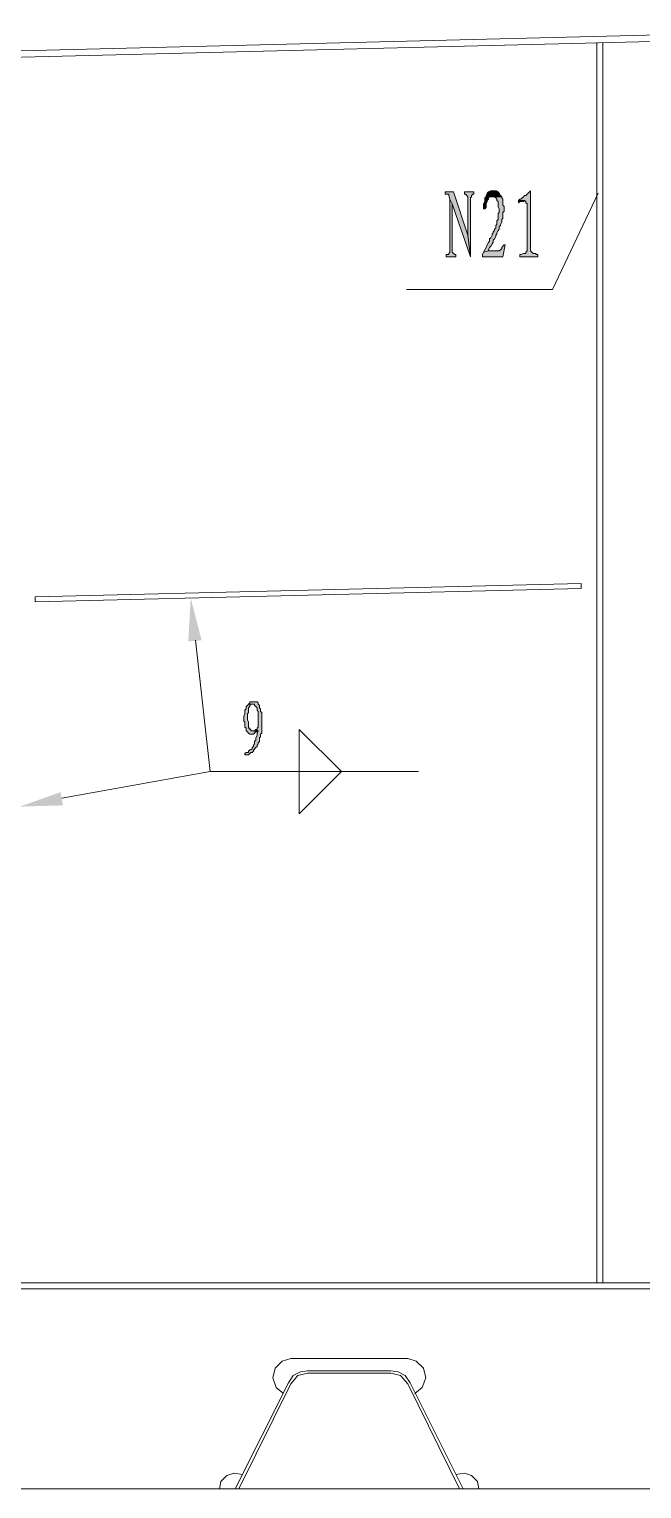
# Model space of a CAD drawing. Header units: millimetres. Extents: x 24 to 410, y 10 to 282.
# Drawn here: x 176.6 to 198.1, y 186 to 237.3 of the extents above; entities that cross this region are included whole.
import ezdxf

# ---------------------------------------------------------------- set-up
doc = ezdxf.new("R2010")
doc.units = ezdxf.units.MM

msp = doc.modelspace()

# ---------------------------------------------------------------- hatches: boundary and pattern name
h = msp.add_hatch(color=256)
h.dxf.hatch_style = 2
h.paths.add_polyline_path([(191.516, 231.563333), (191.219667, 231.563333), (191.219667, 231.478667), (191.346667, 231.478667), (191.346667, 231.436333), (191.389, 231.309333), (191.473667, 231.14), (192.108667, 229.277333), (192.024, 230.039333)])
h = msp.add_hatch(color=256)
h.dxf.hatch_style = 2
h.paths.add_polyline_path([(191.389, 231.309333), (191.389, 229.446667), (191.346667, 229.404333), (191.346667, 229.362), (191.262, 229.362), (191.262, 229.277333), (191.600667, 229.277333), (191.600667, 229.362), (191.558333, 229.362), (191.516, 229.404333), (191.473667, 229.446667), (191.473667, 231.14)])
h = msp.add_hatch(color=256)
h.dxf.hatch_style = 2
h.paths.add_polyline_path([(192.235667, 231.563333), (191.897, 231.563333), (191.897, 231.478667), (191.939333, 231.478667), (191.981667, 231.436333), (192.024, 231.394), (192.024, 230.039333), (192.108667, 229.277333), (192.108667, 231.351667), (192.151, 231.394), (192.151, 231.436333), (192.193333, 231.478667), (192.235667, 231.478667)])
h = msp.add_hatch(color=256)
h.dxf.hatch_style = 2
h.paths.add_polyline_path([(192.955333, 231.605667), (192.828333, 231.605667), (192.786, 231.563333), (192.743667, 231.563333), (192.701333, 231.521), (192.701333, 231.478667), (192.659, 231.436333), (192.659, 231.394), (192.616667, 231.351667), (192.616667, 231.224667), (192.574333, 231.14), (192.574333, 230.970667), (192.616667, 230.970667), (192.659, 231.013), (192.659, 231.14), (192.701333, 231.224667), (192.701333, 231.267), (192.743667, 231.309333), (192.743667, 231.351667), (192.786, 231.394), (192.828333, 231.394), (192.870667, 231.394), (193.209333, 231.394), (193.167, 231.436333), (193.124667, 231.521), (193.082333, 231.563333), (193.04, 231.563333), (193.04, 231.605667)])
h = msp.add_hatch(color=256)
h.dxf.hatch_style = 2
h.paths.add_polyline_path([(193.209333, 231.394), (192.870667, 231.394), (192.913, 231.394), (192.955333, 231.394), (192.997667, 231.351667), (193.04, 231.309333), (193.04, 231.267), (193.082333, 231.224667), (193.082333, 231.055333), (193.124667, 230.970667), (193.124667, 230.843667), (193.082333, 230.801333), (193.082333, 230.589667), (193.04, 230.547333), (193.04, 230.420333), (192.997667, 230.378), (192.997667, 230.293333), (192.955333, 230.251), (192.955333, 230.208667), (192.913, 230.166333), (192.913, 230.124), (192.870667, 230.081667), (192.870667, 230.039333), (192.828333, 229.954667), (192.786, 229.912333), (192.786, 229.827667), (192.743667, 229.785333), (192.701333, 229.700667), (192.659, 229.616), (192.616667, 229.531333), (192.574333, 229.446667), (192.743667, 229.489), (192.743667, 229.531333), (192.786, 229.616), (192.828333, 229.658333), (192.870667, 229.743), (192.913, 229.785333), (192.913, 229.87), (192.955333, 229.912333), (192.997667, 229.997), (192.997667, 230.039333), (193.04, 230.081667), (193.04, 230.124), (193.082333, 230.208667), (193.124667, 230.251), (193.124667, 230.335667), (193.167, 230.378), (193.167, 230.420333), (193.209333, 230.505), (193.209333, 230.589667), (193.251667, 230.632), (193.251667, 230.843667), (193.294, 230.886), (193.294, 231.055333), (193.251667, 231.097667), (193.251667, 231.309333), (193.209333, 231.351667)])
h = msp.add_hatch(color=256)
h.dxf.hatch_style = 2
h.paths.add_polyline_path([(194.225333, 231.605667), (194.183, 231.563333), (194.140667, 231.521), (194.098333, 231.478667), (194.056, 231.436333), (194.013667, 231.436333), (193.971333, 231.394), (193.929, 231.351667), (193.886667, 231.309333), (193.844333, 231.309333), (193.802, 231.267), (194.013667, 231.267), (194.056, 231.224667), (194.056, 231.182333), (194.098333, 231.14), (194.098333, 229.489), (194.056, 229.446667), (194.056, 229.404333), (194.013667, 229.404333), (193.971333, 229.404333), (193.886667, 229.362), (193.844333, 229.362), (193.844333, 229.277333), (194.479333, 229.277333), (194.479333, 229.362), (194.437, 229.362), (194.394667, 229.404333), (194.31, 229.404333), (194.267667, 229.446667), (194.225333, 229.489)])
h = msp.add_hatch(color=256)
h.dxf.hatch_style = 2
h.paths.add_polyline_path([(193.802, 231.267), (193.802, 231.182333), (193.844333, 231.224667), (193.971333, 231.224667), (194.013667, 231.267)])
h = msp.add_hatch(color=256)
h.dxf.hatch_style = 2
h.paths.add_polyline_path([(193.336333, 229.700667), (193.294, 229.700667), (193.251667, 229.658333), (193.209333, 229.616), (193.209333, 229.573667), (193.167, 229.531333), (193.124667, 229.489), (192.743667, 229.489), (192.574333, 229.446667), (192.532, 229.362), (192.532, 229.277333), (193.251667, 229.277333)])
h = msp.add_hatch(color=256)
h.dxf.hatch_style = 2
h.paths.add_polyline_path([(182.202667, 215.773), (182.287333, 217.297), (182.668333, 215.815333)])
h = msp.add_hatch(color=256)
h.dxf.hatch_style = 2
h.paths.add_polyline_path([(184.319333, 213.571667), (184.277, 213.529333), (184.234667, 213.487), (184.234667, 213.402333), (184.192333, 213.36), (184.192333, 213.233), (184.15, 213.148333), (184.15, 212.979), (184.192333, 212.936667), (184.192333, 212.767333), (184.234667, 212.725), (184.234667, 212.640333), (184.277, 212.598), (184.319333, 212.555667), (184.361667, 212.513333), (184.404, 212.513333), (184.446333, 212.513333), (184.488667, 212.513333), (184.531, 212.555667), (184.573333, 212.598), (184.615667, 212.598), (184.446333, 212.640333), (184.404, 212.640333), (184.404, 212.682667), (184.361667, 212.682667), (184.361667, 212.725), (184.319333, 212.725), (184.319333, 212.767333), (184.319333, 212.936667), (184.277, 213.021333), (184.277, 213.233), (184.319333, 213.275333), (184.319333, 213.444667), (184.361667, 213.487), (184.361667, 213.529333), (184.404, 213.571667), (184.446333, 213.571667)])
h = msp.add_hatch(color=256)
h.dxf.hatch_style = 2
h.paths.add_polyline_path([(184.488667, 213.656333), (184.361667, 213.656333), (184.361667, 213.614), (184.319333, 213.571667), (184.531, 213.571667), (184.531, 213.529333), (184.573333, 213.487), (184.615667, 213.444667), (184.615667, 213.36), (184.658, 213.317667), (184.658, 212.809667), (184.658, 212.767333), (184.615667, 212.725), (184.615667, 212.682667), (184.573333, 212.682667), (184.658, 212.640333), (184.615667, 212.555667), (184.615667, 212.471), (184.573333, 212.386333), (184.573333, 212.301667), (184.531, 212.259333), (184.531, 212.174667), (184.488667, 212.132333), (184.488667, 212.09), (184.446333, 212.047667), (184.446333, 212.005333), (184.404, 211.963), (184.361667, 211.963), (184.319333, 211.920667), (184.319333, 211.878333), (184.277, 211.878333), (184.234667, 211.878333), (184.192333, 211.836), (184.192333, 211.793667), (184.234667, 211.793667), (184.319333, 211.793667), (184.361667, 211.836), (184.404, 211.878333), (184.446333, 211.878333), (184.488667, 211.920667), (184.488667, 211.963), (184.531, 211.963), (184.531, 212.005333), (184.573333, 212.047667), (184.615667, 212.09), (184.615667, 212.132333), (184.658, 212.174667), (184.658, 212.217), (184.700333, 212.259333), (184.700333, 212.386333), (184.742667, 212.428667), (184.742667, 212.513333), (184.785, 212.555667), (184.785, 213.275333), (184.742667, 213.317667), (184.742667, 213.402333), (184.700333, 213.444667), (184.700333, 213.529333), (184.658, 213.571667), (184.658, 213.614), (184.615667, 213.656333)])
h = msp.add_hatch(color=256)
h.dxf.hatch_style = 2
h.paths.add_polyline_path([(184.573333, 212.682667), (184.531, 212.640333), (184.446333, 212.640333), (184.615667, 212.598), (184.658, 212.640333)])
h = msp.add_hatch(color=256)
h.dxf.hatch_style = 2
h.paths.add_polyline_path([(177.8, 210.015667), (176.276, 209.973333), (177.715333, 210.481333)])

# ---------------------------------------------------------------- linework, layer by layer
at = {"lineweight": 0}
for points in [[(395.859, 242.019667), (88.265, 234.315)], [(395.859, 241.765667), (88.265, 234.103333)], [(196.553667, 193.251667), (196.553667, 236.812667)], [(196.765333, 193.251667), (196.765333, 236.812667)], [(194.987333, 228.134333), (196.596, 231.521)], [(194.987333, 228.134333), (189.865, 228.134333)], [(196.003333, 217.805), (176.826333, 217.339333)], [(196.003333, 217.635667), (176.826333, 217.17)], [(196.003333, 217.635667), (196.003333, 217.805)], [(176.826333, 217.17), (176.826333, 217.339333)], [(182.456667, 215.815333), (182.964667, 211.201), (190.288333, 211.201)], [(186.097333, 211.201), (186.097333, 212.682667), (187.579, 211.201)], [(177.757667, 210.269667), (182.964667, 211.201), (190.288333, 211.201)], [(186.097333, 211.201), (186.097333, 209.719333), (187.579, 211.201)], [(243.289667, 193.04), (146.600333, 193.04)], [(243.289667, 193.251667), (146.642667, 193.251667)], [(196.553667, 193.251667), (196.765333, 193.251667)], [(185.801, 190.584667), (185.504667, 190.5), (185.250667, 190.246), (185.166, 189.907333), (185.293, 189.568667), (185.547, 189.357)], [(189.907333, 190.584667), (185.801, 190.584667)], [(190.161333, 189.357), (190.415333, 189.568667), (190.542333, 189.907333), (190.457667, 190.246), (190.203667, 190.5), (189.907333, 190.584667)], [(185.716333, 189.738), (183.853667, 186.012667)], [(185.801, 189.695667), (183.980667, 186.012667)], [(189.314667, 190.161333), (186.393667, 190.161333), (186.139667, 190.119), (185.885667, 189.992), (185.716333, 189.738)], [(186.393667, 190.076667), (186.055, 189.992), (185.801, 189.695667)], [(189.314667, 190.076667), (186.393667, 190.076667)], [(189.992, 189.738), (189.822667, 189.992), (189.568667, 190.119), (189.314667, 190.161333)], [(189.907333, 189.695667), (189.653333, 189.992), (189.314667, 190.076667)], [(191.727667, 186.012667), (189.907333, 189.695667)], [(191.854667, 186.012667), (189.992, 189.738)], [(184.107667, 186.520667), (183.811333, 186.563), (183.557333, 186.478333), (183.345667, 186.266667), (183.303333, 186.012667)], [(192.405, 186.012667), (192.362667, 186.266667), (192.151, 186.478333), (191.897, 186.563), (191.600667, 186.520667)], [(145.457333, 186.012667), (395.859, 186.012667)]]:
    msp.add_lwpolyline(points, dxfattribs=at)
for points in [[(191.516, 231.563333), (191.219667, 231.563333), (191.219667, 231.478667), (191.346667, 231.478667), (191.346667, 231.436333), (191.389, 231.309333), (191.473667, 231.14), (192.108667, 229.277333), (192.024, 230.039333)], [(191.389, 231.309333), (191.389, 229.446667), (191.346667, 229.404333), (191.346667, 229.362), (191.262, 229.362), (191.262, 229.277333), (191.600667, 229.277333), (191.600667, 229.362), (191.558333, 229.362), (191.516, 229.404333), (191.473667, 229.446667), (191.473667, 231.14)], [(192.235667, 231.563333), (191.897, 231.563333), (191.897, 231.478667), (191.939333, 231.478667), (191.981667, 231.436333), (192.024, 231.394), (192.024, 230.039333), (192.108667, 229.277333), (192.108667, 231.351667), (192.151, 231.394), (192.151, 231.436333), (192.193333, 231.478667), (192.235667, 231.478667)], [(192.955333, 231.605667), (192.828333, 231.605667), (192.786, 231.563333), (192.743667, 231.563333), (192.701333, 231.521), (192.701333, 231.478667), (192.659, 231.436333), (192.659, 231.394), (192.616667, 231.351667), (192.616667, 231.224667), (192.574333, 231.14), (192.574333, 230.970667), (192.616667, 230.970667), (192.659, 231.013), (192.659, 231.14), (192.701333, 231.224667), (192.701333, 231.267), (192.743667, 231.309333), (192.743667, 231.351667), (192.786, 231.394), (192.828333, 231.394), (192.870667, 231.394), (193.209333, 231.394), (193.167, 231.436333), (193.124667, 231.521), (193.082333, 231.563333), (193.04, 231.563333), (193.04, 231.605667)], [(193.209333, 231.394), (192.870667, 231.394), (192.913, 231.394), (192.955333, 231.394), (192.997667, 231.351667), (193.04, 231.309333), (193.04, 231.267), (193.082333, 231.224667), (193.082333, 231.055333), (193.124667, 230.970667), (193.124667, 230.843667), (193.082333, 230.801333), (193.082333, 230.589667), (193.04, 230.547333), (193.04, 230.420333), (192.997667, 230.378), (192.997667, 230.293333), (192.955333, 230.251), (192.955333, 230.208667), (192.913, 230.166333), (192.913, 230.124), (192.870667, 230.081667), (192.870667, 230.039333), (192.828333, 229.954667), (192.786, 229.912333), (192.786, 229.827667), (192.743667, 229.785333), (192.701333, 229.700667), (192.659, 229.616), (192.616667, 229.531333), (192.574333, 229.446667), (192.743667, 229.489), (192.743667, 229.531333), (192.786, 229.616), (192.828333, 229.658333), (192.870667, 229.743), (192.913, 229.785333), (192.913, 229.87), (192.955333, 229.912333), (192.997667, 229.997), (192.997667, 230.039333), (193.04, 230.081667), (193.04, 230.124), (193.082333, 230.208667), (193.124667, 230.251), (193.124667, 230.335667), (193.167, 230.378), (193.167, 230.420333), (193.209333, 230.505), (193.209333, 230.589667), (193.251667, 230.632), (193.251667, 230.843667), (193.294, 230.886), (193.294, 231.055333), (193.251667, 231.097667), (193.251667, 231.309333), (193.209333, 231.351667)], [(194.225333, 231.605667), (194.183, 231.563333), (194.140667, 231.521), (194.098333, 231.478667), (194.056, 231.436333), (194.013667, 231.436333), (193.971333, 231.394), (193.929, 231.351667), (193.886667, 231.309333), (193.844333, 231.309333), (193.802, 231.267), (194.013667, 231.267), (194.056, 231.224667), (194.056, 231.182333), (194.098333, 231.14), (194.098333, 229.489), (194.056, 229.446667), (194.056, 229.404333), (194.013667, 229.404333), (193.971333, 229.404333), (193.886667, 229.362), (193.844333, 229.362), (193.844333, 229.277333), (194.479333, 229.277333), (194.479333, 229.362), (194.437, 229.362), (194.394667, 229.404333), (194.31, 229.404333), (194.267667, 229.446667), (194.225333, 229.489)], [(193.802, 231.267), (193.802, 231.182333), (193.844333, 231.224667), (193.971333, 231.224667), (194.013667, 231.267)], [(193.336333, 229.700667), (193.294, 229.700667), (193.251667, 229.658333), (193.209333, 229.616), (193.209333, 229.573667), (193.167, 229.531333), (193.124667, 229.489), (192.743667, 229.489), (192.574333, 229.446667), (192.532, 229.362), (192.532, 229.277333), (193.251667, 229.277333)], [(184.319333, 213.571667), (184.277, 213.529333), (184.234667, 213.487), (184.234667, 213.402333), (184.192333, 213.36), (184.192333, 213.233), (184.15, 213.148333), (184.15, 212.979), (184.192333, 212.936667), (184.192333, 212.767333), (184.234667, 212.725), (184.234667, 212.640333), (184.277, 212.598), (184.319333, 212.555667), (184.361667, 212.513333), (184.404, 212.513333), (184.446333, 212.513333), (184.488667, 212.513333), (184.531, 212.555667), (184.573333, 212.598), (184.615667, 212.598), (184.446333, 212.640333), (184.404, 212.640333), (184.404, 212.682667), (184.361667, 212.682667), (184.361667, 212.725), (184.319333, 212.725), (184.319333, 212.767333), (184.319333, 212.936667), (184.277, 213.021333), (184.277, 213.233), (184.319333, 213.275333), (184.319333, 213.444667), (184.361667, 213.487), (184.361667, 213.529333), (184.404, 213.571667), (184.446333, 213.571667)], [(184.488667, 213.656333), (184.361667, 213.656333), (184.361667, 213.614), (184.319333, 213.571667), (184.531, 213.571667), (184.531, 213.529333), (184.573333, 213.487), (184.615667, 213.444667), (184.615667, 213.36), (184.658, 213.317667), (184.658, 212.809667), (184.658, 212.767333), (184.615667, 212.725), (184.615667, 212.682667), (184.573333, 212.682667), (184.658, 212.640333), (184.615667, 212.555667), (184.615667, 212.471), (184.573333, 212.386333), (184.573333, 212.301667), (184.531, 212.259333), (184.531, 212.174667), (184.488667, 212.132333), (184.488667, 212.09), (184.446333, 212.047667), (184.446333, 212.005333), (184.404, 211.963), (184.361667, 211.963), (184.319333, 211.920667), (184.319333, 211.878333), (184.277, 211.878333), (184.234667, 211.878333), (184.192333, 211.836), (184.192333, 211.793667), (184.234667, 211.793667), (184.319333, 211.793667), (184.361667, 211.836), (184.404, 211.878333), (184.446333, 211.878333), (184.488667, 211.920667), (184.488667, 211.963), (184.531, 211.963), (184.531, 212.005333), (184.573333, 212.047667), (184.615667, 212.09), (184.615667, 212.132333), (184.658, 212.174667), (184.658, 212.217), (184.700333, 212.259333), (184.700333, 212.386333), (184.742667, 212.428667), (184.742667, 212.513333), (184.785, 212.555667), (184.785, 213.275333), (184.742667, 213.317667), (184.742667, 213.402333), (184.700333, 213.444667), (184.700333, 213.529333), (184.658, 213.571667), (184.658, 213.614), (184.615667, 213.656333)], [(184.573333, 212.682667), (184.531, 212.640333), (184.446333, 212.640333), (184.615667, 212.598), (184.658, 212.640333)]]:
    msp.add_lwpolyline(points, close=True, dxfattribs=at)

doc.saveas('drawing.dxf')
